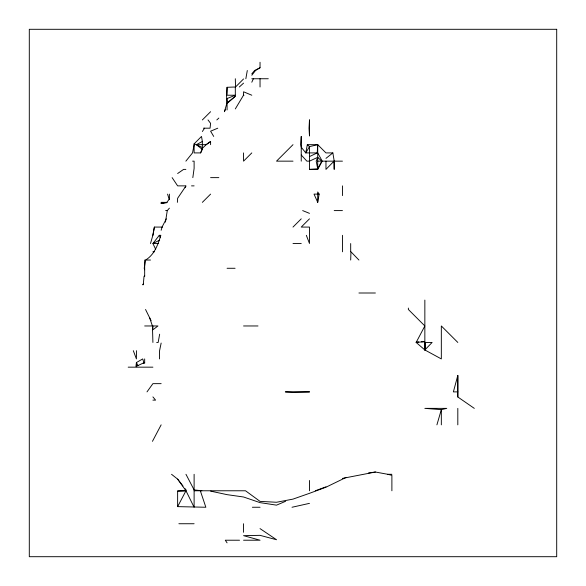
<?xml version="1.0" encoding="UTF-8"?>
<svg xmlns="http://www.w3.org/2000/svg" width="586" height="586" viewBox="0 0 586 586"><rect width="100%" height="100%" fill="white"/><g stroke="black" fill="none" stroke-linecap="round" stroke-linejoin="round"><path stroke-width="0.88" d="M424.938 350.252L425.018 342.444L432.124 342.444L424.85 349.952L416.155 342.444L424.85 325.963L408.369 309.481L408.369 308.082M159.443 358.925L159.568 350.684L161.15 343.059M425.018 342.444L424.85 349.952L441.331 358.925L441.331 325.963L457.812 342.444M350.684 260.038L350.963 251.797L358.925 260.038M307.328 144.669L309.481 146.625L309.481 169.391L317.722 169.391L322.227 161.15L317.722 152.909L305.767 152.909L307.328 144.669L317.722 144.669L317.224 152.909L309.481 156.587M177.375 202.353L177.631 198.273L185.872 186.092L185.147 187.696M474.294 408.369L457.812 396.978L457.812 375.406L453.374 391.888L457.812 391.888M243.556 78.956L235.543 86.984L227.075 87.299L226.518 95.225L227.075 103.466L235.316 96.294L227.075 102.975M192.831 177.631L194.113 168.416L194.113 161.15L192.582 161.15M165.435 222.131L167.281 210.594L169.391 208.162M155.693 249.321L152.909 243.556L159.275 235.316L160.835 235.316C157.956 244.684 154.462 254.646 145.614 260.038L144.215 268.278L144.669 269.78M317.722 202.353L319.136 194.113L317.722 191.952L317.722 202.353L314.03 194.113L319.136 194.113M245.849 78.744L247.299 70.503M152.909 235.316L154.374 227.075L162.652 227.075M159.656 334.203L158.169 342.444L156.674 342.444M154.374 227.075L152.858 235.316L150.485 243.556M194.113 144.669L192.53 152.909L185.872 161.15M161.15 230.261L162.044 227.075L166.292 218.834M226.833 103.466L224.438 111.706L225.427 109.304M436.914 424.85L441.331 409.643L446.759 408.369L424.85 408.369L441.331 409.643L441.331 424.85M194.113 143.856L196.361 144.669L202.353 149.408L202.353 141.482L201.511 136.428L194.113 143.856L194.113 152.909L200.617 152.909L202.353 148.346L206.162 144.669L210.594 141.475L210.594 144.669M317.722 168.827L321.765 161.15L317.722 157.319L316.198 161.15L317.722 168.827L309.481 169.391M251.797 82.23L253.386 78.744M200.617 152.909L202.009 150.111M200.331 490.775L205.847 507.256L177.631 506.626L185.974 490.775L177.631 479.121L171.544 474.294M152.455 441.331L161.15 424.85M235.316 108.915L243.556 95.152L243.556 91.79L251.797 95.225M144.669 275.457L144.017 276.519L143.262 284.759L142.61 284.759L143.636 283.734M202.353 131.498L204.573 128.188M146.998 391.888L152.909 383.647L161.15 383.647M169.391 198.954L166.849 202.353L161.15 203.415L161.15 202.353L166.915 202.353M251.797 75.25L255.533 70.503L260.038 67.749L260.038 62.263M251.797 73.843L254.602 70.503L260.038 67.749M317.722 161.15L334.035 161.15L325.963 169.391L325.963 161.15M202.353 119.947L210.594 111.706M202.353 202.353L210.594 194.113M251.797 152.909L243.556 161.15L243.556 152.909M293 144.669L276.519 161.15L293 161.15M293 227.075L301.241 218.834M309.481 218.834L301.241 227.075L309.481 227.075L309.481 243.454L306.332 235.316M216.805 119.947L218.834 118.072M239.337 86.984L243.556 83.139M143.328 363.459L144.669 362.404L136.428 366.272L136.428 362.544L142.706 358.925L143.929 362.741M325.963 158.367L332.863 152.909L334.203 161.062M210.594 141.475L206.162 144.669L196.361 144.669L202.353 141.482M177.631 173.515L183.601 169.391L185.872 169.391M346.18 477.385L325.963 487.208L309.481 493.324L293 499.111L276.519 502.268L260.038 501.374L245.519 490.775L194.113 490.775M159.648 240.106L152.909 243.556L158.403 243.556M317.722 157.319L309.481 161.15L306.888 161.15L301.241 155.004M285.587 501.301L276.519 505.147L260.038 502.627L243.556 496.994L227.075 494.657L210.594 491.119M217.78 128.188L210.594 131.191L213.714 136.428M235.316 87.116L235.316 95.225L227.075 98.551L227.075 109.956M315.305 490.775L325.963 486.841M292.011 507.256L309.481 503.352M332.863 152.909L325.963 152.909L317.722 144.669L309.481 146.625L305.767 152.909L301.241 147.196L300.75 144.669L301.241 136.428L301.241 161.15M391.888 490.775L391.888 475.356L387.778 474.294L375.406 472.023L342.444 478.403M368.469 472.975L375.406 472.023M166.915 202.675L161.15 203.415L162.798 203.503M416.155 342.444L424.85 341.616L424.85 300.083M416.177 342.056L418.778 341.924M421.378 341.792L424.85 341.616M177.631 506.626L177.631 491.024L185.974 490.775L194.113 507.256L194.113 474.294M177.631 491.024L185.813 490.797M251.797 78.744L268.278 78.744M235.316 95.225L227.075 95.225L227.075 87.299M203.437 128.188L210.066 128.188L210.594 123.338L208.008 119.947M334.284 161.15L342.444 161.15M210.594 177.631L218.834 177.631M185.872 185.872L177.631 185.872L172.13 177.631M191.512 185.872L194.113 185.872M165.633 210.594L167.281 210.594M334.203 210.594L342.444 210.594M293 243.556L301.241 243.556M152.909 251.797L154.499 251.797M145.614 260.038L150.499 260.038M227.075 268.278L235.089 268.278M358.925 293L375.406 293M144.669 325.963L157.964 325.963L152.909 329.793L152.909 325.963M243.556 325.963L258.001 325.963M128.188 367.166L135.871 367.166L136.428 362.544L137.908 365.627M136.428 367.166L152.909 367.166M152.909 400.128L155.59 400.128L152.909 396.905M387.778 474.294L391.888 474.294M252.368 507.256L260.038 507.256M178.876 523.738L194.113 523.738M239.535 540.219L225.288 540.219L227.075 542.863M243.556 540.219L260.038 540.219L243.556 535.648L260.038 535.348L276.519 539.735L260.038 528.616M201.862 490.775L194.113 489.903L185.967 474.294M243.556 95.152L243.988 95.225M302.676 210.594L309.481 213.363M196.361 144.669L202.353 147.54M177.631 479.121L182.979 485.977M185.117 488.717L186.187 490.086M151.1 320.732L145.54 309.481M159.275 235.316L160.396 237.726M133.308 350.684L136.428 358.925L136.428 350.684M149.606 317.722L152.426 325.963L152.909 342.444M167.567 194.113L169.127 199.123M235.316 78.744L235.543 86.984M334.035 161.15L334.203 169.391L334.203 161.267M457.812 375.406L457.812 396.978M457.812 408.369L457.812 424.85M424.85 342.444L424.85 349.769M350.684 243.556L350.684 251.797M342.444 185.872L342.444 195.607M342.444 235.316L342.444 251.797M317.722 144.669L317.722 169.391M309.481 480.483L309.481 490.775M260.038 78.744L260.038 86.984M243.556 523.738L243.556 532.308M169.391 194.113L169.391 199.123M144.669 260.038L144.669 276.519M144.669 358.925L144.669 363.283M309.481 119.947L309.012 128.188L309.481 136.003L309.481 119.947M309.481 391.888L293 392.298L285.323 391.888L309.481 391.888M556.7 29.3L29.3 29.3L29.3 556.7L556.7 556.7L556.7 29.3"/></g></svg>
